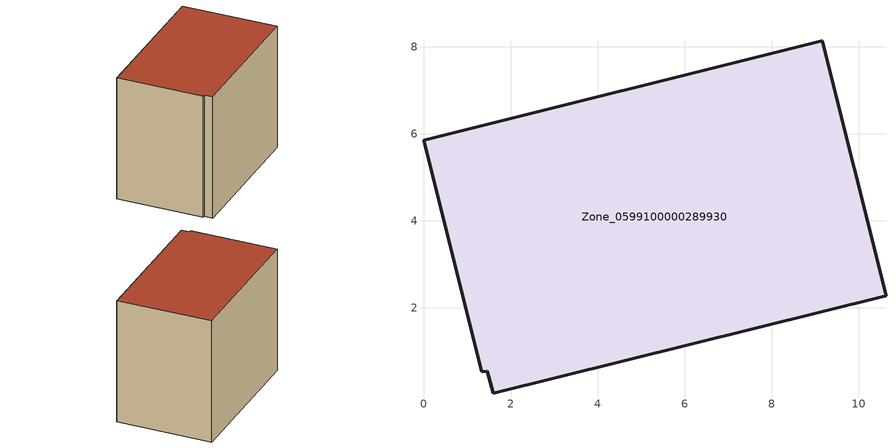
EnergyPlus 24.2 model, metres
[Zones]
Zone_0599100000289930
 floor ground (C_G): 1.47,0.55 1.34,0.53 0,5.85 9.16,8.14 10.63,2.28 1.6,0.03 z0
 wall outside (C_F): 10.63,2.28 9.16,8.14 0,5.85 1.34,0.53 1.47,0.55 1.6,0.03 10.63,2.28 z0:8.04
 roof outside (C_R): 1.47,0.55 1.6,0.03 10.63,2.28 9.16,8.14 0,5.85 1.34,0.53 z8.04
[BUILDING]
Pand.0599100000289930: North Axis=0; Terrain=City; Loads Convergence Tolerance Value=0.04; Temperature Convergence Tolerance Value=0.4; Solar Distribution=FullExterior; Maximum Number of Warmup Days=25; Minimum Number of Warmup Days=1
[Site:Location]
Rotterdam.The.Hague.AP_ZH_NLD Design_Conditions: Latitude=51.96; Longitude=4.45; Time Zone=1; Elevation=-4.5
[SITE:GROUNDTEMPERATURE:BUILDINGSURFACE]
18, 18, 18, 18, 18, 18, 18, 18, 18, 18, 18, 18
[MATERIAL] Thermal Absorptance=0.9; Solar Absorptance=0.7; Visible Absorptance=0.7
Name | Roughness | Thickness | Conductivity | Density | Specific Heat
G.TI.1965-1974 | MediumSmooth | 0.15 | 0.882353 | 540 | 1210
F.TI.1965-1974 | Rough | 0.3 | 0.697674 | 1920 | 840
R.TI.1965-1974 | MediumRough | 0.2 | 0.232558 | 1500 | 1000
[CONSTRUCTION]
C_G: G.TI.1965-1974
C_F: F.TI.1965-1974
C_R: R.TI.1965-1974
[ZONE]
Zone_0599100000289930: Type=1; Multiplier=1; Ceiling Height=Autocalculate; Volume=Autocalculate; Floor Area=autocalculate; Part of Total Floor Area=Yes
[ZONEINFILTRATION:DESIGNFLOWRATE]
Infil_Zone_0599100000289930: Zone or ZoneList or Space or SpaceList=Zone_0599100000289930; Schedule=AlwaysOn; Design Flow Rate Calculation Method=Flow/Area; Flow Rate per Floor Area=0.003; Constant Term Coefficient=1; Temperature Term Coefficient=0; Velocity Term Coefficient=0; Velocity Squared Term Coefficient=0
[HVACTEMPLATE:ZONE:IDEALLOADSAIRSYSTEM]
Zone_0599100000289930: Maximum Heating Supply Air Temperature=50; Minimum Cooling Supply Air Temperature=13; Maximum Heating Supply Air Humidity Ratio=0.0156; Minimum Cooling Supply Air Humidity Ratio=0.0077; Heating Limit=NoLimit; Cooling Limit=NoLimit; Dehumidification Control Type=ConstantSensibleHeatRatio; Cooling Sensible Heat Ratio=0.7; Dehumidification Setpoint=60; Humidification Control Type=None; Humidification Setpoint=30; Outdoor Air Method=None; Outdoor Air Flow Rate per Person=0.00944; Outdoor Air Flow Rate per Zone Floor Area=0; Outdoor Air Flow Rate per Zone=0; Demand Controlled Ventilation Type=None; Outdoor Air Economizer Type=NoEconomizer; Heat Recovery Type=None; Sensible Heat Recovery Effectiveness=0.7; Latent Heat Recovery Effectiveness=0.65
[ZONECONTROL:THERMOSTAT]
ThermostatControl_Zone_0599100000289930: Zone or ZoneList=Zone_0599100000289930; Control Type Schedule=DualSetpointControlType; Control 1=Thermostat_Zone_0599100000289930; Temperature Difference Between Cutout And Setpoint=0
[THERMOSTATSETPOINT:DUALSETPOINT]
Thermostat_Zone_0599100000289930: Heating Setpoint Temperature Schedule=HeatingSetpoint_Zone_0599100000289930; Cooling Setpoint Temperature Schedule=CoolingSetpoint_Zone_0599100000289930
[SCHEDULE:COMPACT]
HeatingSetpoint_Zone_0599100000289930: Through: 12/31, For: AllDays, Until: 24:00, 21
CoolingSetpoint_Zone_0599100000289930: Through: 12/31, For: AllDays, Until: 24:00, 24
DualSetpointControlType: Through: 12/31, For: AllDays, Until: 24:00, 4
AlwaysOn: Through: 12/31, For: AllDays, Until: 24:00, 1
